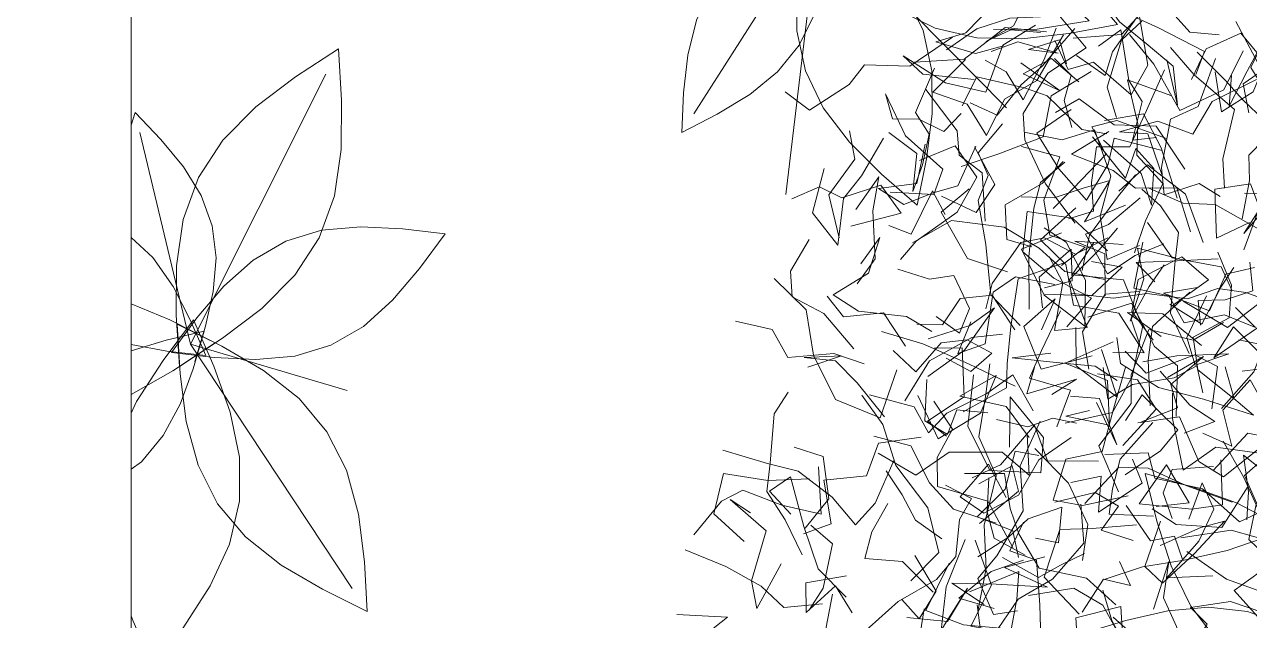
# Model space of a CAD drawing. Header units: metres. Extents: x 0 to 46.1, y -33.1 to 1.9.
# Drawn here: x 40.71 to 41.743, y -19.313 to -18.81 of the extents above; entities that cross this region are included whole.
import ezdxf

# ---------------------------------------------------------------- set-up
doc = ezdxf.new("R2010")
doc.units = ezdxf.units.M
doc.header["$LTSCALE"] = 0.02
doc.layers.add('AB_EXT_MASSIF', color=8, linetype='Continuous', lineweight=9)
doc.layers.add('BLOC_FEUILLAGE', color=7, linetype='Continuous', lineweight=13)
doc.layers.add('ARCHIBOOKS_ARBRE', color=7, linetype='Continuous')
doc.layers.add('CONTEXT', color=7, linetype='Continuous', lineweight=13, true_color=0x787878)

# ---------------------------------------------------------------- blocks, each defined once
blk = doc.blocks.new('AB_ALPHA_11ed163862f4b453')
at = {"layer": 'BLOC_FEUILLAGE', "color": 8, "lineweight": 13, "true_color": 0x878787, "transparency": 33554585}
for points in [[(-0.9036, 2.3135), (-1.0124, 2.3116), (-1.0911, 2.3656), (-1.1405, 2.3484), (-1.2403, 2.349), (-1.2621, 2.409)], [(-0.7426, 2.2207), (-0.7922, 2.2595), (-0.8495, 2.2676), (-0.7827, 2.2635), (-0.6906, 2.3167), (-0.6693, 2.3902)], [(-0.9136, 2.2141), (-0.9989, 2.2821), (-1.0126, 2.3372), (-0.9684, 2.241), (-0.9077, 2.178), (-0.8234, 2.2419), (-0.743, 2.2396)], [(-0.7312, 2.2153), (-0.7992, 2.2702), (-0.9081, 2.2609), (-0.9994, 2.3128)], [(-0.8236, 2.2397), (-0.8816, 2.2586), (-0.9384, 2.3244), (-0.875, 2.306), (-0.7936, 2.3243)], [(-0.7037, 2.3074), (-0.7108, 2.2406), (-0.7804, 2.2819), (-0.851, 2.3007), (-0.9289, 2.298)], [(-0.971, 2.2798), (-1.0556, 2.2224), (-1.0563, 2.1684), (-1.1034, 2.1221), (-1.1514, 2.086), (-1.1006, 2.1486), (-1.1258, 2.2177)], [(-0.9764, 2.1685), (-1.0274, 2.1568), (-1.0577, 2.2073), (-1.1036, 2.2383), (-1.0873, 2.2904), (-1.1006, 2.1902)], [(-0.6648, 2.2756), (-0.6428, 2.1853), (-0.7444, 2.2308), (-0.8219, 2.2801)], [(-0.309, 2.2928), (-0.3836, 2.2965), (-0.4139, 2.2224), (-0.4997, 2.151), (-0.6017, 2.1244), (-0.6911, 2.173)], [(-1.3348, 2.0887), (-1.3038, 2.1769), (-1.2164, 2.2101), (-1.1936, 2.2662)], [(-1.0108, 2.2516), (-1.0032, 2.1426), (-1.0275, 2.097), (-1.0074, 2.0392), (-1.0571, 1.9501)], [(-0.906, 2.2594), (-1.0017, 2.239), (-0.9549, 2.178), (-0.9567, 2.1006), (-0.8827, 2.1445), (-0.8041, 2.1399), (-0.7047, 2.1901)], [(-1.1416, 2.2139), (-1.2238, 2.1727), (-1.2818, 2.1531), (-1.3456, 2.0774), (-1.3535, 2.1636), (-1.2815, 2.2289)], [(-0.6901, 2.2339), (-0.6792, 2.1411), (-0.7759, 2.1405), (-0.8663, 2.0972), (-0.8935, 2.0488), (-0.9078, 1.947), (-0.9005, 1.8432)], [(-0.8721, 2.2358), (-0.8488, 2.1906), (-0.8506, 2.1219), (-0.7673, 2.1691), (-0.7097, 2.2109)], [(-0.8517, 2.2439), (-0.7934, 2.2301), (-0.7348, 2.1637), (-0.7834, 2.2045), (-0.7173, 2.1864), (-0.7324, 2.1358)], [(-1.3008, 2.0955), (-1.1964, 2.0612), (-1.2005, 2.1336), (-1.2839, 2.1563), (-1.311, 2.2013), (-1.3735, 2.2123)], [(-0.9655, 2.1812), (-0.9063, 2.2156), (-0.8343, 2.1413), (-0.8037, 2.1009), (-0.7808, 2.0018), (-0.7417, 1.9651)], [(-0.5504, 2.0273), (-0.5834, 1.935), (-0.5461, 2.0089), (-0.568, 2.0799), (-0.5905, 2.1492), (-0.5935, 2.2175), (-0.5214, 2.1851)], [(-1.1922, 2.1106), (-1.1176, 2.0567), (-1.0727, 2.0913), (-1.1006, 2.1942)], [(-0.677, 2.1883), (-0.7775, 2.1594), (-0.8373, 2.1503), (-0.9142, 2.1245), (-0.9479, 2.1768)], [(-0.8124, 2.1896), (-0.7749, 2.0954), (-0.8207, 2.168), (-0.7528, 2.1625), (-0.7311, 2.0896)], [(-0.7264, 2.1901), (-0.7358, 2.1238), (-0.6826, 2.1076), (-0.6538, 2.0066), (-0.5901, 2.0397), (-0.5491, 2.1351), (-0.5025, 2.1689)], [(-0.3041, 2.1321), (-0.3462, 2.1761), (-0.4301, 2.1544), (-0.4932, 2.1513), (-0.4778, 2.0496), (-0.4294, 2.0113)], [(-1.2729, 2.1196), (-1.1948, 2.1509), (-1.2439, 2.0978), (-1.2951, 2.01), (-1.3558, 1.9868)], [(-0.9873, 2.0941), (-1.0647, 2.0445), (-1.1169, 2.0601), (-1.1816, 2.0734), (-1.2085, 2.1307), (-1.135, 2.0959), (-1.0751, 2.1558)], [(-0.748, 2.1588), (-0.7372, 2.1097), (-0.7789, 2.0734), (-0.7964, 2.017)], [(-1.4366, 1.8756), (-1.4487, 1.972), (-1.4857, 2.0377), (-1.4595, 2.0854), (-1.3898, 2.1199)], [(-1.1036, 2.1334), (-1.0237, 2.1181), (-1.0216, 2.038), (-1.0964, 1.9981), (-1.2024, 1.994), (-1.2515, 1.9799)], [(-0.5504, 2.1245), (-0.6078, 2.1143), (-0.6874, 2.0472), (-0.7058, 1.9831)], [(-0.5157, 1.9681), (-0.4743, 1.9987), (-0.5284, 2.0939), (-0.5557, 2.1369), (-0.6376, 2.1037), (-0.6774, 2.0702), (-0.7051, 2.1389)], [(-0.6555, 2.13), (-0.5972, 2.1336), (-0.6415, 2.0343), (-0.642, 1.9816), (-0.7036, 1.9244), (-0.6585, 1.9016)], [(-0.9146, 2.1027), (-0.9912, 2.0793), (-0.9995, 2.0279), (-1.0458, 1.9946), (-1.0832, 1.9086), (-1.132, 1.8135), (-1.1155, 1.7252)], [(-0.9907, 2.0941), (-0.9982, 2.0045), (-1.0635, 1.9762), (-1.1059, 2.0451)], [(-0.6977, 2.0932), (-0.7964, 2.0968), (-0.8576, 2.0333), (-0.956, 2.0537), (-1.0369, 2.0745)], [(-0.5876, 2.1151), (-0.5781, 2.0346), (-0.5859, 1.9228), (-0.4845, 1.9086), (-0.4053, 1.9554)], [(-1.3843, 1.7887), (-1.4692, 1.7226), (-1.5271, 1.8068), (-1.5154, 1.9102), (-1.4761, 1.9992), (-1.4967, 2.0915)], [(-1.4355, 1.8365), (-1.4769, 1.8898), (-1.5634, 1.9356), (-1.5584, 2.0033), (-1.6137, 2.0603)], [(-1.326, 2.0177), (-1.2621, 2.0425), (-1.3237, 1.9926), (-1.4112, 1.9943), (-1.3849, 1.9368), (-1.3063, 1.8722), (-1.2785, 1.8158)], [(-1.1204, 2.0078), (-1.1158, 2.0649), (-1.2036, 2.0122), (-1.2327, 2.0532)], [(-0.886, 2.063), (-0.828, 2.0058), (-0.7588, 1.9863), (-0.7834, 1.8856), (-0.848, 1.827), (-0.8857, 1.7427), (-0.8125, 1.7302)], [(-0.6627, 1.872), (-0.7341, 1.949), (-0.7739, 1.9101), (-0.8542, 1.8711), (-0.867, 1.9581), (-0.8646, 2.047), (-0.777, 2.0493)], [(-0.6443, 1.8133), (-0.6455, 1.9219), (-0.7186, 1.9725), (-0.7504, 2.0589), (-0.8082, 2.062)], [(-0.5958, 1.7338), (-0.5651, 1.7876), (-0.4881, 1.8616), (-0.5195, 1.9696), (-0.5297, 2.0449)], [(-1.0488, 2.0258), (-1.1249, 2.0166), (-1.1313, 1.9047), (-1.0763, 1.835)], [(-0.907, 2.0411), (-0.8512, 1.9785), (-0.9298, 1.9201), (-0.9588, 1.8512), (-0.9106, 1.7894), (-0.9732, 1.7842)], [(-0.8298, 1.7228), (-0.7734, 1.7671), (-0.6994, 1.8131), (-0.7131, 1.8931), (-0.6754, 1.9474), (-0.6429, 2.0372), (-0.583, 1.9581)], [(-0.3841, 2.0162), (-0.3932, 1.9163), (-0.398, 1.8313), (-0.3807, 1.9203), (-0.389, 1.9893), (-0.468, 2.0019), (-0.529, 1.9643)], [(-1.4231, 1.9992), (-1.4176, 1.9437), (-1.3423, 1.9047), (-1.3419, 1.8202)], [(-0.9124, 1.7097), (-0.9743, 1.7695), (-0.9929, 1.8406), (-1.0304, 1.9179), (-1.1162, 1.9899), (-1.2105, 1.9954)], [(-0.9226, 1.8946), (-0.8641, 1.9068), (-0.7671, 1.9299), (-0.7598, 1.9949), (-0.709, 1.9773), (-0.6416, 1.8887)], [(-0.566, 2.0125), (-0.6448, 1.9611), (-0.7161, 1.9155), (-0.7748, 1.9538), (-0.8246, 1.8969), (-0.8541, 1.8435), (-0.9072, 1.8585)], [(-0.6913, 1.7705), (-0.6616, 1.8784), (-0.6541, 1.9584), (-0.7306, 1.9915)], [(-0.4878, 2.0058), (-0.4705, 1.923), (-0.4621, 1.8701), (-0.4471, 1.8066)], [(-1.2672, 1.9659), (-1.2229, 1.9115), (-1.1755, 1.8899), (-1.1853, 1.8139), (-1.2317, 1.7819), (-1.2536, 1.8377)], [(-1.0042, 1.8509), (-1.0398, 1.8931), (-1.0033, 1.9564), (-0.9134, 1.9514), (-0.8506, 1.9665)], [(-0.7065, 1.6959), (-0.6797, 1.7891), (-0.7534, 1.8357), (-0.7725, 1.8931), (-0.8276, 1.9695), (-0.7353, 1.9669)], [(-0.7704, 1.9763), (-0.7595, 1.8654), (-0.7072, 1.9056), (-0.6981, 1.8498), (-0.745, 1.7875), (-0.7266, 1.8559), (-0.7547, 1.958)], [(-0.4631, 1.974), (-0.5487, 1.9085), (-0.6123, 1.9181), (-0.6835, 1.8431), (-0.7106, 1.7913), (-0.6356, 1.7715), (-0.6134, 1.7239)], [(-0.4117, 1.8649), (-0.4106, 1.9176), (-0.326, 1.9675), (-0.4214, 1.9154), (-0.4939, 1.8736), (-0.4541, 1.925)], [(-1.0808, 1.7438), (-1.021, 1.8374), (-0.9567, 1.9175), (-0.915, 1.9556), (-0.8489, 1.9634)], [(-0.9657, 1.952), (-0.9088, 1.9125), (-0.846, 1.8958), (-0.79, 1.8794), (-0.8824, 1.8353), (-0.7907, 1.8177)], [(-0.4148, 1.8896), (-0.5182, 1.9011), (-0.5903, 1.8657), (-0.6369, 1.9291), (-0.7171, 1.9539), (-0.6694, 1.9182), (-0.6912, 1.8299)], [(-0.4788, 1.9508), (-0.5134, 1.8721), (-0.4347, 1.8717), (-0.3723, 1.9147), (-0.3178, 1.893), (-0.3423, 1.7973), (-0.3126, 1.7082)], [(-1.4606, 1.7197), (-1.4695, 1.8111), (-1.4825, 1.8751), (-1.5344, 1.917), (-1.4663, 1.8773), (-1.5391, 1.8957)], [(-0.8753, 1.7574), (-0.8993, 1.8554), (-0.9717, 1.9192), (-1.026, 1.8526), (-1.0015, 1.7706), (-0.9582, 1.6917), (-1.0344, 1.6695)], [(-0.3949, 1.7239), (-0.4263, 1.7781), (-0.4262, 1.8467), (-0.3666, 1.8992), (-0.443, 1.8969), (-0.4662, 1.839)], [(-1.7651, 1.5697), (-1.7543, 1.6512), (-1.7548, 1.7224), (-1.716, 1.7689), (-1.6521, 1.8513), (-1.6025, 1.8741)], [(-1.1943, 1.6235), (-1.2505, 1.717), (-1.3085, 1.8047), (-1.3675, 1.8744)], [(-1.157, 1.7943), (-1.1164, 1.8319), (-1.0186, 1.8719), (-0.9717, 1.853), (-0.9359, 1.788), (-0.8596, 1.7803)], [(-0.9605, 1.8708), (-0.9384, 1.8201), (-0.9479, 1.7305), (-1.0019, 1.6502), (-1.0382, 1.7519), (-1.0253, 1.859), (-0.9359, 1.8423)], [(-0.8817, 1.8697), (-0.9813, 1.8537), (-0.9643, 1.7811), (-0.9976, 1.7002), (-0.9268, 1.6339), (-0.9272, 1.5347), (-0.9828, 1.571)], [(-0.7862, 1.8498), (-0.7058, 1.8636), (-0.6718, 1.7679), (-0.6964, 1.6621)], [(-1.493, 1.632), (-1.5762, 1.5775), (-1.6363, 1.5614), (-1.6452, 1.6373), (-1.6759, 1.7223), (-1.7209, 1.7715), (-1.7844, 1.8462)], [(-1.2965, 1.8461), (-1.2518, 1.8158), (-1.1903, 1.8422), (-1.1299, 1.8115), (-1.1299, 1.7239)], [(-0.7379, 1.8595), (-0.7924, 1.8421), (-0.8891, 1.806), (-0.9426, 1.7515)], [(-1.284, 1.7524), (-1.2555, 1.7005), (-1.1976, 1.7089), (-1.2253, 1.7609), (-1.2751, 1.7855), (-1.3532, 1.763), (-1.3687, 1.827)], [(-0.9656, 1.7862), (-1.0652, 1.8102), (-1.1332, 1.7344), (-1.1824, 1.6723), (-1.2112, 1.6307), (-1.3156, 1.6379)], [(-1.0069, 1.7585), (-1.068, 1.8168), (-1.1248, 1.8151), (-1.1982, 1.7329), (-1.258, 1.7472), (-1.1982, 1.7884)], [(-0.9849, 1.8145), (-0.9909, 1.7525), (-1.0605, 1.6772), (-0.9992, 1.6452), (-0.9756, 1.7502), (-0.8888, 1.769), (-0.8312, 1.786)], [(-0.8403, 1.7504), (-0.9215, 1.8117), (-0.8831, 1.7546), (-0.9312, 1.6803)], [(-0.7565, 1.8139), (-0.8432, 1.8029), (-0.8949, 1.8119), (-0.9015, 1.7166), (-0.8314, 1.7168), (-0.767, 1.7049)], [(-0.7437, 1.8269), (-0.7294, 1.7762), (-0.7285, 1.708), (-0.7667, 1.6621), (-0.835, 1.5746), (-0.8487, 1.4816)], [(-0.7303, 1.8223), (-0.6866, 1.7546), (-0.6314, 1.7157), (-0.5799, 1.6172), (-0.5786, 1.5107), (-0.6643, 1.4828)], [(-1.6641, 1.696), (-1.7399, 1.7407), (-1.8102, 1.8039), (-1.8739, 1.7434), (-1.8519, 1.6598)], [(-1.6025, 1.3986), (-1.52, 1.417), (-1.4885, 1.5086), (-1.4965, 1.6202), (-1.4718, 1.708), (-1.4753, 1.7839)], [(-1.2934, 1.7843), (-1.2435, 1.7522), (-1.2964, 1.6636), (-1.389, 1.6625), (-1.3729, 1.6141)], [(-1.3375, 1.7413), (-1.2419, 1.7456), (-1.1406, 1.7865), (-1.2043, 1.783), (-1.2934, 1.8074)], [(-0.8899, 1.7875), (-0.965, 1.7551), (-0.8803, 1.6878), (-0.9009, 1.5818), (-0.9763, 1.506), (-1.0523, 1.4654), (-1.1482, 1.5009)], [(-1.0555, 1.7309), (-1.0262, 1.7893), (-0.9377, 1.8018), (-0.9719, 1.7446), (-1.0294, 1.7641)], [(-0.3643, 1.8045), (-0.4063, 1.771), (-0.3923, 1.7132), (-0.4246, 1.7844), (-0.5149, 1.7645), (-0.5432, 1.7185), (-0.6, 1.659)], [(-1.6347, 1.7066), (-1.684, 1.6199), (-1.7436, 1.6811), (-1.7955, 1.7522), (-1.8459, 1.7573), (-1.9334, 1.7295)], [(-1.7287, 1.6137), (-1.653, 1.6384), (-1.6143, 1.7196), (-1.6549, 1.7697)], [(-1.1903, 1.5593), (-1.1851, 1.6465), (-1.2528, 1.643), (-1.3455, 1.6545), (-1.4006, 1.6406), (-1.3968, 1.703), (-1.4618, 1.7756)], [(-1.4059, 1.7243), (-1.3165, 1.7673), (-1.2148, 1.7598), (-1.1565, 1.7303)], [(-0.7717, 1.7612), (-0.7687, 1.6704), (-0.6923, 1.5986), (-0.7004, 1.5449)], [(-1.8123, 1.578), (-1.9064, 1.5269), (-1.8844, 1.5821), (-1.8007, 1.6532), (-1.8287, 1.7503), (-1.8079, 1.7033)], [(-1.2734, 1.6079), (-1.3245, 1.6487), (-1.3693, 1.6156), (-1.3937, 1.6664), (-1.3428, 1.7373)], [(-1.0226, 1.5891), (-1.1285, 1.6237), (-1.1099, 1.7193), (-1.023, 1.7327), (-1.0827, 1.6934)], [(-0.9155, 1.7564), (-0.8681, 1.7113), (-0.9551, 1.696), (-1.0353, 1.7526)], [(-0.7136, 1.5097), (-0.7017, 1.4516), (-0.7417, 1.5092), (-0.8222, 1.5417), (-0.8183, 1.6074), (-0.8711, 1.661), (-0.803, 1.732)], [(-0.5914, 1.6445), (-0.6675, 1.6542), (-0.6142, 1.7429), (-0.5448, 1.7118), (-0.5612, 1.639)], [(-1.785, 1.4593), (-1.8578, 1.4979), (-1.873, 1.5613), (-1.9132, 1.6365), (-1.966, 1.7128)], [(-1.7383, 1.6549), (-1.7491, 1.7199), (-1.6959, 1.7212), (-1.7291, 1.6182), (-1.7524, 1.5263), (-1.7353, 1.4443)], [(-1.2286, 1.5167), (-1.2331, 1.5982), (-1.3032, 1.6693), (-1.2153, 1.6641), (-1.2862, 1.6155), (-1.3904, 1.619), (-1.3767, 1.719)], [(-0.6245, 1.454), (-0.6784, 1.5248), (-0.7234, 1.5636), (-0.7888, 1.5805), (-0.8544, 1.6368), (-0.9189, 1.6664), (-0.9891, 1.7245)], [(-0.7628, 1.6668), (-0.819, 1.7278), (-0.8431, 1.6658), (-0.9155, 1.6067)], [(-1.419, 1.6415), (-1.5014, 1.6799), (-1.5602, 1.6357), (-1.6406, 1.6767), (-1.6778, 1.591), (-1.7381, 1.6054)], [(-1.5189, 1.2683), (-1.4548, 1.3344), (-1.4087, 1.4135), (-1.3312, 1.4867), (-1.3166, 1.576), (-1.2587, 1.6394), (-1.2132, 1.6926)], [(-1.5019, 1.6974), (-1.4472, 1.6382), (-1.4566, 1.5512), (-1.4446, 1.4771), (-1.3853, 1.4029)], [(-1.3556, 1.6905), (-1.3543, 1.6198), (-1.4139, 1.5867), (-1.4469, 1.535), (-1.3747, 1.4518), (-1.3838, 1.3405)], [(-1.2744, 1.5221), (-1.2155, 1.6104), (-1.2028, 1.5003), (-1.2482, 1.4408), (-1.3357, 1.5033), (-1.3237, 1.6068), (-1.2549, 1.6914)], [(-1.0276, 1.7049), (-1.1063, 1.6567), (-1.1593, 1.6216), (-1.1007, 1.5532), (-1.1668, 1.5039)], [(-1.0441, 1.5695), (-1.0125, 1.6422), (-0.929, 1.6836), (-0.8665, 1.649)], [(-0.8269, 1.6481), (-0.8379, 1.7034), (-0.7759, 1.6671), (-0.6882, 1.6159)], [(-0.6329, 1.6026), (-0.5645, 1.6536), (-0.6138, 1.6314), (-0.5102, 1.6622), (-0.5666, 1.7023)], [(-1.5135, 1.6626), (-1.4717, 1.5803), (-1.3866, 1.5828), (-1.2931, 1.5218), (-1.2712, 1.4501), (-1.2283, 1.5249)], [(-1.0933, 1.6412), (-1.1669, 1.6775), (-1.0942, 1.6183), (-1.0295, 1.567), (-1.0071, 1.5166)], [(-0.9993, 1.5895), (-1.0262, 1.4873), (-1.0625, 1.5897), (-1.0194, 1.6583)], [(-0.9438, 1.3849), (-0.8836, 1.4735), (-0.9021, 1.5342), (-0.893, 1.637), (-0.9862, 1.6628)], [(-0.7907, 1.6672), (-0.8425, 1.6462), (-0.9118, 1.6087), (-0.9263, 1.5535)], [(-0.8265, 1.5856), (-0.7299, 1.5902), (-0.7502, 1.6612), (-0.8539, 1.6712), (-0.9017, 1.6218), (-0.8973, 1.5466)], [(-1.1383, 1.6349), (-1.1823, 1.5968), (-1.0772, 1.5657), (-1.1386, 1.5666)], [(-0.8006, 1.4165), (-0.8213, 1.3501), (-0.8518, 1.443), (-0.8231, 1.506), (-0.7367, 1.4991), (-0.6955, 1.5539), (-0.6816, 1.6281)], [(-1.9623, 1.4907), (-2.0237, 1.5396), (-1.9685, 1.5452), (-2.0549, 1.6078)], [(-1.7152, 1.6125), (-1.6981, 1.5544), (-1.7661, 1.4867), (-1.8147, 1.4642)], [(-1.4991, 1.4375), (-1.5244, 1.5008), (-1.5186, 1.5611), (-1.5197, 1.6224)], [(-1.0904, 1.4952), (-1.1389, 1.512), (-1.0721, 1.4462), (-1.0244, 1.5277), (-1.0791, 1.607), (-0.9699, 1.5897)], [(-0.8176, 1.4815), (-0.8494, 1.5819), (-0.9107, 1.625), (-0.8786, 1.5443)], [(-0.7578, 1.5888), (-0.8248, 1.6179), (-0.7637, 1.5337), (-0.6927, 1.5804), (-0.634, 1.5592)], [(-1.2652, 1.5863), (-1.2184, 1.5373), (-1.1641, 1.5236), (-1.128, 1.4873)], [(-0.8231, 1.3569), (-0.8057, 1.2986), (-0.8755, 1.3843), (-0.9421, 1.4569), (-0.9812, 1.5429), (-0.9581, 1.5929)], [(-0.777, 1.5895), (-0.8826, 1.5718), (-0.9288, 1.5168), (-0.9779, 1.4338)], [(-0.6705, 1.5827), (-0.7165, 1.5629), (-0.7929, 1.519), (-0.8265, 1.5913)], [(-0.799, 1.5809), (-0.7513, 1.4835), (-0.6452, 1.4918), (-0.6133, 1.4341), (-0.5921, 1.3821), (-0.5667, 1.3221)], [(-1.5542, 1.5625), (-1.6148, 1.5303), (-1.6584, 1.4911), (-1.5952, 1.4425), (-1.5757, 1.3533)], [(-1.1325, 1.3179), (-1.1145, 1.4218), (-1.0088, 1.4601), (-0.9759, 1.5103), (-0.8924, 1.5701), (-0.8262, 1.5004), (-0.7522, 1.4972)], [(-1.0717, 1.3947), (-0.9714, 1.4211), (-0.9702, 1.4943), (-1.0343, 1.5508)], [(-1.0173, 1.5556), (-1.045, 1.4939), (-0.9847, 1.4918), (-0.9029, 1.4558), (-0.849, 1.4509), (-0.8694, 1.3964)], [(-0.9594, 1.5593), (-0.9471, 1.496), (-0.84, 1.4728), (-0.8138, 1.426), (-0.8723, 1.3573)], [(-0.7516, 1.5638), (-0.8344, 1.513), (-0.8513, 1.4539), (-0.7788, 1.4354), (-0.8732, 1.4919), (-0.9401, 1.5198)], [(-0.6365, 1.5737), (-0.6637, 1.5196), (-0.7232, 1.5353), (-0.7718, 1.5652), (-0.796, 1.5184)], [(-1.4314, 1.5285), (-1.4004, 1.4749), (-1.4456, 1.4513), (-1.4951, 1.3902), (-1.5553, 1.3717), (-1.6486, 1.3766), (-1.7572, 1.3596)], [(-1.4482, 1.2235), (-1.4948, 1.2442), (-1.4813, 1.3258), (-1.4214, 1.3442), (-1.3234, 1.3938), (-1.2768, 1.4765), (-1.1902, 1.5332)], [(-1.3838, 1.5273), (-1.3132, 1.4815), (-1.3435, 1.4129), (-1.3577, 1.358), (-1.361, 1.2737), (-1.2886, 1.2018), (-1.2674, 1.1212)], [(-1.3757, 1.5111), (-1.3105, 1.5011), (-1.2048, 1.5322), (-1.2226, 1.4544), (-1.1327, 1.3949)], [(-1.1202, 1.2997), (-1.2123, 1.3353), (-1.2578, 1.3785), (-1.1884, 1.4359), (-1.1153, 1.4081), (-1.0486, 1.4687), (-0.977, 1.5305)], [(-1.1076, 1.5427), (-1.059, 1.5053), (-1.0815, 1.4031), (-1.069, 1.5017)], [(-1.7103, 1.4816), (-1.7903, 1.516), (-1.824, 1.4626), (-1.7419, 1.4764), (-1.7431, 1.4098)], [(-1.1537, 1.4686), (-1.2366, 1.466), (-1.3136, 1.4272), (-1.3951, 1.4348), (-1.4187, 1.4908), (-1.3313, 1.5162), (-1.3383, 1.4369)], [(-1.2319, 1.4734), (-1.269, 1.5087), (-1.3299, 1.4526), (-1.4113, 1.4359), (-1.3649, 1.3701), (-1.3849, 1.3164)], [(-1.4147, 1.4215), (-1.3085, 1.4341), (-1.2909, 1.4864), (-1.3708, 1.4925)], [(-1.3457, 1.4916), (-1.3878, 1.4335), (-1.4061, 1.3789), (-1.371, 1.3131)], [(-1.2752, 1.2379), (-1.2245, 1.2954), (-1.2113, 1.3906), (-1.231, 1.4911)], [(-0.9199, 1.4837), (-0.907, 1.3893), (-0.8814, 1.3318), (-0.9491, 1.3467)], [(-0.6915, 1.4349), (-0.7195, 1.3836), (-0.7393, 1.4781), (-0.8097, 1.4457), (-0.7006, 1.4483), (-0.6306, 1.462)], [(-1.7565, 1.4651), (-1.8318, 1.3871), (-1.7671, 1.3085), (-1.8354, 1.2949)], [(-1.1013, 1.3405), (-1.0117, 1.3421), (-0.9565, 1.3592), (-0.979, 1.4624), (-1.0383, 1.4363)], [(-1.0115, 1.4154), (-0.9316, 1.3988), (-0.9168, 1.4478), (-0.8265, 1.4601), (-0.9149, 1.4639)], [(-0.745, 1.4489), (-0.7066, 1.4104), (-0.7556, 1.3751), (-0.8548, 1.3472)], [(-1.64, 1.376), (-1.6316, 1.3218), (-1.5698, 1.3512), (-1.5663, 1.4389)], [(-0.9234, 1.4307), (-0.953, 1.3855), (-0.9932, 1.2822), (-0.9093, 1.285), (-0.8275, 1.2144), (-0.7808, 1.2448), (-0.7146, 1.2314)], [(-1.4591, 1.4096), (-1.5471, 1.3477), (-1.6058, 1.2765), (-1.5106, 1.3206), (-1.5844, 1.285), (-1.6521, 1.3385)], [(-1.4417, 1.3969), (-1.4648, 1.2989), (-1.5483, 1.2494), (-1.4864, 1.1917), (-1.4363, 1.2445), (-1.401, 1.2911), (-1.5114, 1.3119)], [(-0.9924, 1.4013), (-1.0924, 1.3742), (-1.14, 1.3302), (-1.1752, 1.2893), (-1.0985, 1.2345)], [(-1.1142, 1.4), (-1.0354, 1.3525), (-1.0528, 1.3), (-0.9805, 1.2268), (-0.9533, 1.1262), (-0.8714, 1.1144), (-0.8024, 1.0524)], [(-1.0191, 1.418), (-0.9385, 1.3808), (-0.9558, 1.2796), (-0.93, 1.2239), (-0.8248, 1.2338)], [(-1.5144, 1.386), (-1.6103, 1.3292), (-1.5596, 1.2603), (-1.4987, 1.2123), (-1.4631, 1.1291), (-1.5471, 1.074)], [(-1.3329, 1.3315), (-1.2971, 1.2966), (-1.2509, 1.3557), (-1.3233, 1.3739), (-1.3793, 1.3638), (-1.4563, 1.364)], [(-1.336, 1.3731), (-1.3928, 1.3379), (-1.3566, 1.2912), (-1.4017, 1.2082), (-1.4396, 1.1466), (-1.4431, 1.0512), (-1.3638, 1.0162)], [(-1.1631, 1.2148), (-1.2076, 1.2696), (-1.1491, 1.2928), (-1.175, 1.3438), (-1.2575, 1.3726)], [(-1.2063, 1.3892), (-1.1453, 1.3653), (-1.1915, 1.3049), (-1.0809, 1.3062), (-1.0702, 1.3598)], [(-0.8776, 1.1022), (-0.8134, 1.0777), (-0.7231, 1.1247), (-0.6866, 1.2206), (-0.6428, 1.2892), (-0.6817, 1.3438), (-0.7754, 1.3897)], [(-1.3381, 1.2875), (-1.4216, 1.315), (-1.368, 1.231), (-1.455, 1.295), (-1.5328, 1.3479), (-1.5, 1.2727)], [(-1.206, 1.3361), (-1.1035, 1.3611), (-1.053, 1.3255), (-1.0046, 1.2501), (-0.9434, 1.1689)], [(-0.6745, 1.2509), (-0.7145, 1.3118), (-0.7747, 1.3075), (-0.771, 1.3648), (-0.8546, 1.3425), (-0.8795, 1.2688), (-0.9163, 1.3248)], [(-1.6113, 1.3342), (-1.6679, 1.2712), (-1.668, 1.1672), (-1.7532, 1.1021), (-1.8295, 1.054), (-1.8884, 1.041)], [(-1.6288, 1.1637), (-1.5372, 1.1994), (-1.4339, 1.2431), (-1.3502, 1.2392), (-1.2528, 1.2668), (-1.2137, 1.3396)], [(-1.3796, 1.3061), (-1.4493, 1.323), (-1.5376, 1.3134), (-1.4872, 1.2542)], [(-1.4138, 1.3348), (-1.373, 1.2581), (-1.3194, 1.2548), (-1.2635, 1.2479)], [(-1.1387, 1.239), (-1.2212, 1.2831), (-1.2798, 1.3187), (-1.3623, 1.252), (-1.3428, 1.1463)], [(-1.513, 1.2803), (-1.5387, 1.2259), (-1.6448, 1.2454), (-1.7213, 1.2979), (-1.627, 1.2381), (-1.6415, 1.1827), (-1.7187, 1.1038)], [(-0.9148, 1.2567), (-0.9638, 1.1755), (-1.0229, 1.2025), (-1.1101, 1.273), (-1.017, 1.3105), (-1.0205, 1.217), (-1.083, 1.2483)], [(-0.9355, 1.2535), (-1.0125, 1.2957), (-1.0552, 1.2649), (-1.0686, 1.2088)], [(-1.0977, 1.1246), (-1.0846, 1.1749), (-1.1326, 1.1943), (-1.1351, 1.285)], [(-0.6627, 1.1089), (-0.7408, 1.1305), (-0.7844, 1.2223), (-0.8363, 1.2732), (-0.942, 1.2466)], [(-0.8895, 1.2873), (-0.8942, 1.201), (-0.9105, 1.0947), (-0.9002, 0.9905), (-0.8647, 0.9195)], [(-1.0928, 1.2493), (-1.0687, 1.1937), (-0.9912, 1.1361), (-0.8966, 1.1789)], [(-1.411, 1.2375), (-1.3224, 1.1982), (-1.291, 1.135), (-1.2983, 1.0364), (-1.3264, 0.9283), (-1.3097, 0.8731), (-1.2228, 0.8722)], [(-1.1207, 1.1753), (-1.0278, 1.1601), (-0.9793, 1.1442), (-1.0696, 1.1214), (-1.1601, 1.1059), (-1.1718, 1.1555), (-1.0921, 1.2175)], [(-1.04, 1.1889), (-0.9745, 1.2379), (-0.9843, 1.1776), (-1.0474, 1.1385), (-1.146, 1.1101), (-1.0627, 1.061)], [(-0.7635, 1.0486), (-0.8341, 1.1335), (-0.8691, 1.2393), (-0.9027, 1.1685), (-0.9378, 1.1205)], [(-1.2109, 1.1933), (-1.2193, 1.1386), (-1.2598, 1.1802), (-1.3354, 1.1467)], [(-0.903, 0.9203), (-0.9406, 1.0127), (-0.957, 1.0841), (-0.9012, 1.1395), (-0.8913, 1.2018), (-0.8381, 1.2095)], [(-1.2588, 1.1789), (-1.1766, 1.1576), (-1.0951, 1.1212), (-1.0082, 1.0889), (-0.9089, 1.0645), (-0.8154, 1.0229), (-0.7594, 1.033)], [(-1.0754, 1.1652), (-0.9777, 1.1206), (-0.9095, 1.0425), (-0.9156, 0.9422)], [(-1.3034, 0.906), (-1.3552, 0.9542), (-1.3133, 1.0194), (-1.2608, 1.1122), (-1.3529, 1.1438), (-1.4013, 1.0579)], [(-1.3607, 1.0512), (-1.2986, 1.0282), (-1.2922, 1.0977), (-1.2735, 1.1615)], [(-1.1561, 0.8582), (-1.2117, 0.9301), (-1.185, 1.013), (-1.1751, 1.0788), (-1.1235, 1.1367), (-1.2056, 1.0698)], [(-0.9781, 0.9009), (-0.9945, 0.976), (-1.042, 1.0389), (-1.0807, 1.134)], [(-1.2859, 1.1021), (-1.2703, 1.0435), (-1.2673, 0.9572), (-1.3205, 0.9555), (-1.3542, 1.0163)], [(-1.1978, 0.9496), (-1.1277, 0.9818), (-1.1386, 1.0306), (-1.061, 0.995), (-0.9921, 0.9075), (-0.9191, 0.8989), (-0.8325, 0.8652)], [(-0.9332, 1.0157), (-1.0416, 1.0106), (-1.0247, 0.901), (-1.0575, 0.8589)]]:
    blk.add_lwpolyline(points, dxfattribs=at)

msp = doc.modelspace()

# ---------------------------------------------------------------- linework, layer by layer
at = {"layer": 'AB_EXT_MASSIF', "lineweight": 9, "true_color": 0x606060, "transparency": 33554597}
for points in [[(41.3887, -18.7064), (41.3873, -18.7397), (41.3838, -18.7717), (41.3763, -18.8012), (41.3636, -18.8273), (41.3453, -18.8499), (41.3218, -18.8691), (41.2943, -18.8858), (41.2646, -18.9011), (41.266, -18.8677), (41.2695, -18.8358), (41.2769, -18.8063), (41.2896, -18.7802), (41.308, -18.7576), (41.3315, -18.7384), (41.359, -18.7217), (41.3887, -18.7064)], [(41.361, -18.7132), (41.4019, -18.7056), (41.4418, -18.701), (41.4796, -18.7019), (41.5149, -18.7101), (41.5473, -18.7261), (41.5772, -18.7494), (41.6051, -18.7782), (41.632, -18.81), (41.5911, -18.8176), (41.5512, -18.8222), (41.5134, -18.8212), (41.4781, -18.8131), (41.4457, -18.7971), (41.4158, -18.7738), (41.3879, -18.745), (41.361, -18.7132)], [(41.3737, -18.7017), (41.4039, -18.7278), (41.4311, -18.7549), (41.453, -18.7838), (41.468, -18.8151), (41.4754, -18.849), (41.4758, -18.8853), (41.4709, -18.9234), (41.4631, -18.9625), (41.433, -18.9364), (41.4058, -18.9093), (41.3838, -18.8804), (41.3689, -18.8491), (41.3615, -18.8152), (41.3611, -18.7789), (41.366, -18.7408), (41.3737, -18.7017)], [(41.38, -18.72), (41.2745, -18.8855)], [(41.38, -18.72), (41.3522, -18.9536)], [(41.38, -18.72), (41.5384, -18.8804)], [(40.8406, -19.0988), (40.8379, -19.0555), (40.8381, -19.0137), (40.8438, -18.9746), (40.8567, -18.9392), (40.8773, -18.9076), (40.9051, -18.8795), (40.9384, -18.8543), (40.9747, -18.8305), (40.9774, -18.8738), (40.9772, -18.9156), (40.9715, -18.9546), (40.9586, -18.9901), (40.938, -19.0217), (40.9102, -19.0497), (40.8769, -19.075), (40.8406, -19.0988)], [(40.85, -19.08), (40.964, -18.8519)], [(40.8, -18.895), (40.8032, -18.8844), (40.8248, -18.907), (40.844, -18.9302), (40.859, -18.9544), (40.8683, -18.98), (40.8716, -19.007), (40.8692, -19.0354), (40.8625, -19.0648), (40.8535, -19.0947)], [(40.85, -19.08), (40.8072, -18.9012)], [(40.8338, -19.087), (40.8554, -19.0577), (40.8781, -19.0309), (40.9029, -19.0089), (40.9303, -18.993), (40.9606, -18.9838), (40.9936, -18.9808), (41.0287, -18.9825), (41.0648, -18.9868), (41.0432, -19.0161), (41.0205, -19.0429), (40.9958, -19.0649), (40.9684, -19.0808), (40.938, -19.09), (40.905, -19.093), (40.87, -19.0913), (40.8338, -19.087)], [(40.8, -18.9898), (40.8181, -19.0067), (40.8353, -19.0312), (40.8498, -19.0593), (40.8628, -19.0895)], [(40.8, -19.0458), (40.8324, -19.0594), (40.8708, -19.0787)], [(40.8524, -19.0595), (40.8695, -19.0986), (40.8834, -19.1374), (40.8912, -19.1754), (40.8913, -19.2126), (40.8828, -19.2488), (40.8665, -19.2841), (40.8442, -19.3187), (40.8187, -19.3529), (40.8015, -19.3138), (40.8, -19.3095)], [(40.8, -19.1381), (40.8045, -19.1283), (40.8268, -19.0937), (40.8524, -19.0595)], [(40.8388, -19.063), (40.8765, -19.0817), (40.9115, -19.1021), (40.9415, -19.1259), (40.965, -19.1539), (40.9816, -19.1865), (40.9916, -19.2235), (40.9967, -19.2637), (40.9991, -19.3057), (40.9614, -19.287), (40.9264, -19.2665), (40.8964, -19.2428), (40.8728, -19.2148), (40.8563, -19.1822), (40.8463, -19.1452), (40.8412, -19.105), (40.8388, -19.063)], [(40.8616, -19.069), (40.8523, -19.1007), (40.8412, -19.1306), (40.827, -19.1571), (40.8085, -19.1792), (40.8, -19.1856)], [(40.8, -19.0857), (40.8294, -19.0766), (40.8616, -19.069)], [(40.8708, -19.0787), (40.835, -19.1025), (40.8, -19.1225)], [(40.8628, -19.0895), (40.8301, -19.0858), (40.8, -19.0803)], [(40.85, -19.08), (40.9863, -19.2863)], [(40.85, -19.08), (40.982, -19.1192)], [(41.8539, -19.3944), (41.8142, -19.3832), (41.7767, -19.3698), (41.7435, -19.3523), (41.7157, -19.3296), (41.6938, -19.3011), (41.6774, -19.2673), (41.6653, -19.2294), (41.6554, -19.1893), (41.6951, -19.2005), (41.7325, -19.2139), (41.7658, -19.2314), (41.7936, -19.2541), (41.8154, -19.2826), (41.8318, -19.3164), (41.844, -19.3543), (41.8539, -19.3944)], [(41.8579, -19.3842), (41.8216, -19.3953), (41.786, -19.4035), (41.7517, -19.4065), (41.7189, -19.4028), (41.6879, -19.3916), (41.6585, -19.3736), (41.6303, -19.3504), (41.6027, -19.3244), (41.639, -19.3133), (41.6745, -19.3051), (41.7089, -19.302), (41.7417, -19.3058), (41.7727, -19.317), (41.8021, -19.335), (41.8303, -19.3582), (41.8579, -19.3842)]]:
    msp.add_lwpolyline(points, dxfattribs=at)
at = {"layer": 'CONTEXT'}
msp.add_lwpolyline([(36.2, -20.9), (36.2, -19.4), (36.5, -19.4), (39.3, -19.4), (39.3, -14.9), (39.3, -13), (40.8, -13), (40.8, -19.4), (40.8, -19.4), (40.8, -20.9), (40.8, -20.9), (40.8, -21), (39.3, -21), (39.3, -20.9), (37.7, -20.9), (37.7, -25), (36.2, -25), (36.2, -20.9)], close=True, dxfattribs=at)

# ---------------------------------------------------------------- block references
at = {"layer": 'ARCHIBOOKS_ARBRE', "transparency": 33554687, "xscale": 0.4, "yscale": 0.4, "rotation": 33}
msp.add_blockref('AB_ALPHA_11ed163862f4b453', (42.3, -19.4), dxfattribs=at)

doc.saveas('drawing.dxf')
